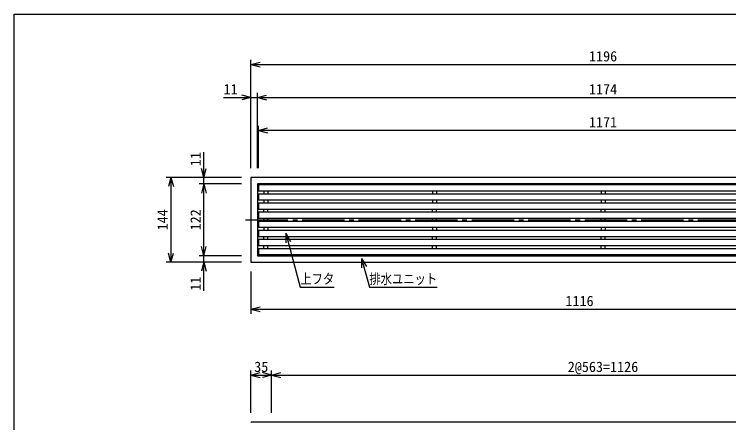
# Model space of a CAD drawing. Units: millimetres, scale not verified. Extents: x -1092 to 1092, y -744 to 696.
# Drawn here: x -1092 to 121, y 2 to 696 of the extents above; entities that cross this region are included whole.
import ezdxf
from ezdxf.enums import TextEntityAlignment as Align

# ---------------------------------------------------------------- set-up
doc = ezdxf.new("R2010")
doc.units = ezdxf.units.MM
doc.header["$LTSCALE"] = 8
doc.linetypes.add('CHAIN2', pattern=[12, 9, -1, 1, -1])
for name, color, linetype in [('0-0_計極細', 2, 'Continuous'), ('0-1_計細線', 3, 'Continuous'), ('0-5_寸法線', 7, 'Continuous'), ('0-8_枠中線', 5, 'Continuous')]:
    doc.layers.add(name, color=color, linetype=linetype)
doc.styles.add('ＭＳ ゴシック', font='')
doc.styles.get('ＭＳ ゴシック').set_extended_font_data('MS Gothic')

msp = doc.modelspace()

# ---------------------------------------------------------------- linework, layer by layer
at = {"layer": '0-0_計極細'}
for p, q in [((-668.446, 395.784), (-668.446, 390.284)), ((-661.546, 395.784), (-661.546, 390.284)), ((-381.946, 395.784), (-381.946, 390.284)), ((-375.046, 395.784), (-375.046, 390.284)), ((-95.446, 395.784), (-95.446, 390.284)), ((-88.546, 395.784), (-88.546, 390.284)), ((-668.446, 380.284), (-668.446, 374.784)), ((-661.546, 380.284), (-661.546, 374.784)), ((-381.946, 380.284), (-381.946, 374.784)), ((-375.046, 380.284), (-375.046, 374.784)), ((-95.446, 380.284), (-95.446, 374.784)), ((-88.546, 380.284), (-88.546, 374.784)), ((-668.446, 359.284), (-668.446, 364.784)), ((-661.546, 359.284), (-661.546, 364.784)), ((-381.946, 359.284), (-381.946, 364.784)), ((-375.046, 359.284), (-375.046, 364.784)), ((-95.446, 359.284), (-95.446, 364.784)), ((-88.546, 359.284), (-88.546, 364.784)), ((-668.446, 343.784), (-668.446, 349.284)), ((-661.546, 343.784), (-661.546, 349.284)), ((-381.946, 343.784), (-381.946, 349.284)), ((-375.046, 343.784), (-375.046, 349.284)), ((-95.446, 343.784), (-95.446, 349.284)), ((-88.546, 343.784), (-88.546, 349.284)), ((-668.446, 333.784), (-668.446, 328.284)), ((-661.546, 333.784), (-661.546, 328.284)), ((-381.946, 333.784), (-381.946, 328.284)), ((-375.046, 333.784), (-375.046, 328.284)), ((-95.446, 333.784), (-95.446, 328.284)), ((-88.546, 333.784), (-88.546, 328.284)), ((-668.446, 312.784), (-668.446, 318.284)), ((-661.546, 312.784), (-661.546, 318.284)), ((-381.946, 312.784), (-381.946, 318.284)), ((-375.046, 312.784), (-375.046, 318.284)), ((-95.446, 312.784), (-95.446, 318.284)), ((-88.546, 312.784), (-88.546, 318.284)), ((-668.446, 297.284), (-668.446, 302.784)), ((-661.546, 297.284), (-661.546, 302.784)), ((-381.946, 297.284), (-381.946, 302.784)), ((-375.046, 297.284), (-375.046, 302.784)), ((-95.446, 297.284), (-95.446, 302.784)), ((-88.546, 297.284), (-88.546, 302.784))]:
    msp.add_line(p, q, dxfattribs=at)
at = {"layer": '0-0_計極細', "linetype": 'CHAIN2'}
msp.add_line((-699.168, 346.534), (515.861, 346.534), dxfattribs=at)
at = {"layer": '0-1_計細線'}
for p, q in [((-677.496, 405.784), (-677.496, 395.784)), ((344.69, 405.784), (-677.496, 405.784)), ((-677.496, 395.784), (349.978, 395.784)), ((-677.496, 390.284), (-677.496, 380.284)), ((351.853, 390.284), (-677.496, 390.284)), ((-677.496, 380.284), (353.686, 380.284)), ((-677.496, 374.784), (-677.496, 364.784)), ((353.889, 374.784), (-677.496, 374.784)), ((-677.496, 364.784), (352.82, 364.784)), ((-677.496, 359.284), (-677.496, 349.284)), ((351.406, 359.284), (-677.496, 359.284)), ((-677.496, 349.284), (347.129, 349.284)), ((-677.496, 343.784), (-677.496, 333.784)), ((343.878, 343.784), (-677.496, 343.784)), ((-677.496, 333.784), (339.601, 333.784)), ((-677.496, 328.284), (-677.496, 318.284)), ((338.188, 328.284), (-677.496, 328.284)), ((-677.496, 318.284), (337.119, 318.284)), ((-677.496, 312.784), (-677.496, 302.784)), ((337.322, 312.784), (-677.496, 312.784)), ((-677.496, 302.784), (339.155, 302.784)), ((-677.496, 297.284), (-677.496, 287.284)), ((341.03, 297.284), (-677.496, 297.284)), ((-677.496, 287.284), (346.317, 287.284))]:
    msp.add_line(p, q, dxfattribs=at)
for points in [[(-689.996, 418.534), (-689.996, 274.534), (506.004, 274.534), (506.004, 418.534)], [(-678.996, 407.534), (-678.996, 285.534), (495.004, 285.534), (495.004, 407.534)]]:
    msp.add_lwpolyline(points, close=True, dxfattribs=at)
msp.add_lwpolyline([(505.004, 2.534), (496.004, 2.534), (-688.996, 2.534)], dxfattribs=at)
msp.add_arc((-688.996, 1.534), 1, 90, 180, dxfattribs=at)
at = {"layer": '0-5_寸法線'}
for p, q in [((-689.996, 434.534), (-689.996, 618.534)), ((-689.996, 610.534), (-674.541, 614.675)), ((-689.996, 610.534), (-674.541, 606.393)), ((-689.996, 610.534), (506.004, 610.534)), ((-689.996, 554.534), (-705.451, 558.675)), ((-689.996, 434.534), (-689.996, 562.534)), ((-678.996, 434.534), (-678.996, 562.534)), ((-678.996, 554.534), (-663.541, 558.675)), ((-736.548, 554.534), (-678.996, 554.534)), ((-689.996, 554.534), (-705.451, 550.393)), ((-678.996, 554.534), (-663.541, 550.393)), ((-678.996, 554.534), (495.004, 554.534)), ((-677.496, 434.534), (-677.496, 506.534)), ((-677.496, 498.534), (-662.041, 502.675)), ((-677.496, 498.534), (-662.041, 494.393)), ((493.504, 498.534), (-677.496, 498.534)), ((-769.996, 407.534), (-769.996, 461.652)), ((-769.996, 418.534), (-774.137, 433.989)), ((-769.996, 418.534), (-765.855, 433.989)), ((-705.996, 418.534), (-833.996, 418.534)), ((-825.996, 418.534), (-830.137, 403.079)), ((-825.996, 418.534), (-821.855, 403.079)), ((-825.996, 418.534), (-825.996, 274.534)), ((-705.996, 418.534), (-777.996, 418.534)), ((-705.996, 407.534), (-777.996, 407.534)), ((-769.996, 407.534), (-774.137, 392.079)), ((-769.996, 407.534), (-765.855, 392.079)), ((-769.996, 285.534), (-769.996, 407.534)), ((-630.787, 323.675), (-622.787, 309.819)), ((-630.787, 323.675), (-630.787, 307.675)), ((-769.996, 285.534), (-774.137, 300.989)), ((-769.996, 285.534), (-765.855, 300.989)), ((-825.996, 274.534), (-830.137, 289.989)), ((-825.996, 274.534), (-821.855, 289.989)), ((-705.996, 285.534), (-777.996, 285.534)), ((-769.996, 225.953), (-769.996, 285.534)), ((-502.071, 280.81), (-494.071, 266.953)), ((-502.071, 280.81), (-502.071, 264.81)), ((-705.996, 274.534), (-833.996, 274.534)), ((-705.996, 274.534), (-777.996, 274.534)), ((-769.996, 274.534), (-774.137, 259.079)), ((-769.996, 274.534), (-765.855, 259.079)), ((-689.996, 258.534), (-689.996, 186.534)), ((-689.996, 194.534), (-674.541, 198.675)), ((-689.996, 194.534), (-674.541, 190.393)), ((-689.996, 194.534), (426.004, 194.534)), ((-689.996, 18.534), (-689.996, 90.534)), ((-689.996, 82.534), (-674.541, 86.675)), ((-654.996, 82.534), (-670.451, 86.675)), ((-654.996, 18.534), (-654.996, 90.534)), ((-654.996, 82.534), (-639.541, 86.675)), ((-689.996, 82.534), (-674.541, 78.393)), ((-689.996, 82.534), (-654.996, 82.534)), ((-654.996, 82.534), (-670.451, 78.393)), ((-654.996, 82.534), (-639.541, 78.393)), ((-654.996, 82.534), (471.004, 82.534))]:
    msp.add_line(p, q, dxfattribs=at)
for points in [[(-630.787, 323.675), (-606.235, 232.044), (-548.635, 232.044)], [(-502.071, 280.81), (-489.005, 232.044), (-373.805, 232.044)]]:
    msp.add_lwpolyline(points, dxfattribs=at)
at = {"layer": '0-8_枠中線'}
msp.add_lwpolyline([(-1092, -744), (-1092, 696), (1092, 696), (1092, -744)], close=True, dxfattribs=at)

# ---------------------------------------------------------------- texts
at = {"layer": '0-5_寸法線', "style": 'ＭＳ ゴシック'}
for s, p in [('1196', (-115.996, 610.534)), ('11', (-736.548, 554.534)), ('1174', (-115.996, 554.534)), ('1171', (-115.996, 498.534)), ('1116', (-155.996, 194.534)), ('35', (-684.496, 82.534)), ('2@563=1126', (-151.996, 82.534))]:
    msp.add_text(s, height=17.6, dxfattribs=at).set_placement(p, align=Align.BOTTOM_LEFT)
for s, p in [('11', (-769.996, 437.652)), ('144', (-825.996, 328.534)), ('122', (-769.996, 328.534)), ('11', (-769.996, 225.953))]:
    msp.add_text(s, height=17.6, rotation=90, dxfattribs=at).set_placement(p, align=Align.BOTTOM_LEFT)
at = {"layer": '0-5_寸法線', "style": 'ＭＳ ゴシック', "width": 0.8}
for s, p in [('上フタ', (-606.235, 232.044)), ('排水ユニット', (-489.005, 232.044))]:
    msp.add_text(s, height=17.6, dxfattribs=at).set_placement(p, align=Align.BOTTOM_LEFT)

doc.saveas('drawing.dxf')
